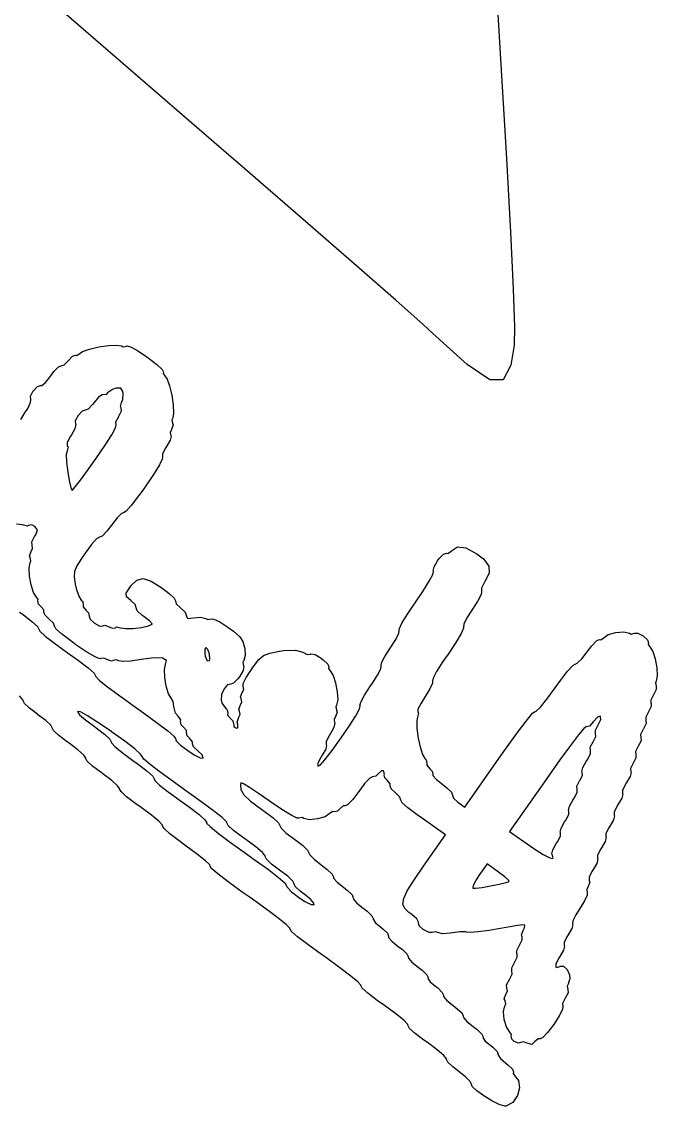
# Model space of a CAD drawing. Header units: millimetres. Extents: x 50.8 to 70.2, y -80.5 to -30.
# Drawn here: x 62.241 to 64.382, y -77.425 to -73.774 of the extents above; entities that cross this region are included whole.
import ezdxf

# ---------------------------------------------------------------- set-up
doc = ezdxf.new("R2010")
doc.units = ezdxf.units.MM
doc.layers.add('B.Mask', color=4, linetype='CONTINUOUS', true_color=0x02ffee)

msp = doc.modelspace()

# ---------------------------------------------------------------- linework, layer by layer
at = {"layer": 'B.Mask', "linetype": 'CONTINUOUS'}
for p, q in [((63.835035, -73.596609), (63.856052, -73.937816)), ((62.515322, -73.857614), (62.251835, -73.630298)), ((62.764568, -74.072924), (62.515322, -73.857614)), ((63.856052, -73.937816), (63.873472, -74.235008)), ((62.93725, -74.222331), (62.764568, -74.072924)), ((62.993694, -74.271167), (62.93725, -74.222331)), ((63.873472, -74.235008), (63.88693, -74.48213)), ((63.196818, -74.447282), (62.993694, -74.271167)), ((63.368059, -74.596207), (63.196818, -74.447282)), ((63.88693, -74.48213), (63.896058, -74.673127)), ((63.501537, -74.71288), (63.368059, -74.596207)), ((63.896058, -74.673127), (63.900492, -74.801945)), ((63.591369, -74.792239), (63.501537, -74.71288)), ((63.625722, -74.823431), (63.591369, -74.792239)), ((63.741715, -74.928099), (63.625722, -74.823431)), ((63.900492, -74.801945), (63.899865, -74.862529)), ((62.500108, -74.869084), (62.532822, -74.864155)), ((62.532822, -74.864155), (62.560522, -74.862642)), ((62.560522, -74.862642), (62.576659, -74.865698)), ((63.899865, -74.862529), (63.887784, -74.930537)), ((62.398147, -74.914144), (62.411866, -74.899481)), ((62.411866, -74.899481), (62.42206, -74.896546)), ((62.42206, -74.896546), (62.426676, -74.897705)), ((62.426676, -74.897705), (62.438151, -74.890121)), ((62.438151, -74.890121), (62.44582, -74.884564)), ((62.44582, -74.884564), (62.468925, -74.876274)), ((62.468925, -74.876274), (62.500108, -74.869084)), ((62.576659, -74.865698), (62.582855, -74.868677)), ((62.582855, -74.868677), (62.593978, -74.866232)), ((62.593978, -74.866232), (62.594672, -74.865682)), ((62.594672, -74.865682), (62.606802, -74.868678)), ((62.606802, -74.868678), (62.630196, -74.881358)), ((62.630196, -74.881358), (62.661648, -74.902025)), ((62.349151, -74.952124), (62.36449, -74.936211)), ((62.36449, -74.936211), (62.373827, -74.932322)), ((62.373827, -74.932322), (62.373924, -74.932387)), ((62.373924, -74.932387), (62.384218, -74.929239)), ((62.384218, -74.929239), (62.397943, -74.914434)), ((62.397943, -74.914434), (62.398147, -74.914144)), ((62.661648, -74.902025), (62.667198, -74.905948)), ((62.667198, -74.905948), (62.695874, -74.927807)), ((62.695874, -74.927807), (62.713848, -74.944425)), ((63.817159, -74.979856), (63.741715, -74.928099)), ((63.887784, -74.930537), (63.8624, -74.980177)), ((62.321884, -74.986972), (62.338817, -74.965764)), ((62.338817, -74.965764), (62.349151, -74.952124)), ((62.713848, -74.944425), (62.718427, -74.953374)), ((62.718427, -74.953374), (62.717268, -74.957988)), ((62.717268, -74.957988), (62.724853, -74.969464)), ((62.724853, -74.969464), (62.730408, -74.977133)), ((62.279895, -75.016808), (62.293613, -75.002145)), ((62.293613, -75.002145), (62.303806, -74.99921)), ((62.303806, -74.99921), (62.308447, -74.998548)), ((62.308447, -74.998548), (62.321884, -74.986972)), ((62.558564, -75.007858), (62.546057, -75.011891)), ((62.574587, -75.007616), (62.558564, -75.007858)), ((62.580912, -75.019127), (62.574587, -75.007616)), ((62.730408, -74.977133), (62.738701, -75.000239)), ((62.738701, -75.000239), (62.745889, -75.031421)), ((63.8624, -74.980177), (63.817159, -74.979856)), ((62.270471, -75.03506), (62.27969, -75.017097)), ((62.271033, -75.04581), (62.270471, -75.03506)), ((62.270668, -75.055982), (62.271129, -75.045879)), ((62.271129, -75.045879), (62.271033, -75.04581)), ((62.27969, -75.017097), (62.279895, -75.016808)), ((62.499636, -75.037747), (62.484269, -75.056022)), ((62.511533, -75.029928), (62.499636, -75.037747)), ((62.513832, -75.030356), (62.511533, -75.029928)), ((62.525081, -75.028787), (62.513832, -75.030356)), ((62.530169, -75.023579), (62.525081, -75.028787)), ((62.546057, -75.011891), (62.530169, -75.023579)), ((62.576837, -75.056257), (62.581007, -75.046066)), ((62.581898, -75.024197), (62.580912, -75.019127)), ((62.581007, -75.046066), (62.581898, -75.024197)), ((62.745889, -75.031421), (62.750818, -75.064135)), ((62.251675, -75.090216), (62.260962, -75.07584)), ((62.260962, -75.07584), (62.270668, -75.055982)), ((62.454608, -75.081621), (62.444314, -75.084769)), ((62.454705, -75.081688), (62.454608, -75.081621)), ((62.464408, -75.078197), (62.454705, -75.081688)), ((62.479187, -75.062857), (62.464408, -75.078197)), ((62.484269, -75.056022), (62.479187, -75.062857)), ((62.573376, -75.069783), (62.576837, -75.056257)), ((62.576057, -75.073926), (62.573376, -75.069783)), ((62.576785, -75.084509), (62.576057, -75.073926)), ((62.750818, -75.064135), (62.75233, -75.091834)), ((62.237541, -75.11338), (62.251675, -75.090216)), ((62.430385, -75.099866), (62.421299, -75.117774)), ((62.421299, -75.117774), (62.422027, -75.128356)), ((62.430589, -75.099576), (62.430385, -75.099866)), ((62.444314, -75.084769), (62.430589, -75.099576)), ((62.558277, -75.120668), (62.567497, -75.102707)), ((62.567497, -75.102707), (62.5677, -75.102416)), ((62.5677, -75.102416), (62.576785, -75.084509)), ((62.749275, -75.107972), (62.746295, -75.114168)), ((62.746295, -75.114168), (62.748741, -75.125291)), ((62.75233, -75.091834), (62.749275, -75.107972)), ((62.419938, -75.144225), (62.40802, -75.164916)), ((62.423216, -75.130371), (62.419938, -75.144225)), ((62.422027, -75.128356), (62.423216, -75.130371)), ((62.544224, -75.164612), (62.55691, -75.141287)), ((62.55691, -75.141287), (62.558936, -75.131488)), ((62.55884, -75.131417), (62.558277, -75.120668)), ((62.558936, -75.131488), (62.55884, -75.131417)), ((62.745628, -75.146293), (62.740754, -75.156356)), ((62.740754, -75.156356), (62.742512, -75.167296)), ((62.751219, -75.131372), (62.745628, -75.146293)), ((62.748741, -75.125291), (62.751219, -75.131372)), ((62.403335, -75.172027), (62.393975, -75.191163)), ((62.393975, -75.191163), (62.394014, -75.201474)), ((62.40802, -75.164916), (62.403335, -75.172027)), ((62.521795, -75.199936), (62.544224, -75.164612)), ((62.740422, -75.183163), (62.728505, -75.203854)), ((62.7437, -75.169309), (62.740422, -75.183163)), ((62.742512, -75.167296), (62.7437, -75.169309)), ((62.393479, -75.218792), (62.390825, -75.231017)), ((62.396682, -75.205414), (62.393479, -75.218792)), ((62.394014, -75.201474), (62.396682, -75.205414)), ((62.490536, -75.245726), (62.521795, -75.199936)), ((62.72382, -75.210967), (62.714459, -75.230103)), ((62.728505, -75.203854), (62.72382, -75.210967)), ((62.390825, -75.231017), (62.391372, -75.25705)), ((62.391372, -75.25705), (62.395598, -75.289826)), ((62.462787, -75.284771), (62.490466, -75.245826)), ((62.490466, -75.245826), (62.490536, -75.245726)), ((62.714192, -75.246423), (62.704443, -75.266239)), ((62.714498, -75.240414), (62.714192, -75.246423)), ((62.714459, -75.230103), (62.714498, -75.240414)), ((62.395598, -75.289826), (62.401033, -75.318204)), ((62.438998, -75.317139), (62.462787, -75.284771)), ((62.684986, -75.297791), (62.65692, -75.339197)), ((62.704443, -75.266239), (62.684986, -75.297791)), ((62.401033, -75.318204), (62.40648, -75.34174)), ((62.42115, -75.34022), (62.438998, -75.317139)), ((62.40648, -75.34174), (62.410124, -75.351854)), ((62.410124, -75.351854), (62.411298, -75.351306)), ((62.411298, -75.351306), (62.42115, -75.34022)), ((62.634573, -75.370371), (62.609827, -75.402541)), ((62.645928, -75.354532), (62.634573, -75.370371)), ((62.65692, -75.339197), (62.645928, -75.354532)), ((62.609827, -75.402541), (62.592434, -75.422007)), ((62.561918, -75.444279), (62.543332, -75.468309)), ((62.576803, -75.429585), (62.561918, -75.444279)), ((62.583788, -75.427088), (62.576803, -75.429585)), ((62.592434, -75.422007), (62.583788, -75.427088)), ((62.242906, -75.467311), (62.222681, -75.46513)), ((62.246187, -75.468897), (62.242906, -75.467311)), ((62.259803, -75.472512), (62.246187, -75.468897)), ((62.264069, -75.469827), (62.259803, -75.472512)), ((62.275009, -75.468069), (62.264069, -75.469827)), ((62.285072, -75.472942), (62.275009, -75.468069)), ((62.29389, -75.484581), (62.285072, -75.472942)), ((62.288347, -75.501033), (62.29389, -75.484581)), ((62.543332, -75.468309), (62.527747, -75.488806)), ((62.27507, -75.52513), (62.284289, -75.507169)), ((62.284289, -75.507169), (62.288347, -75.501033)), ((62.492683, -75.515121), (62.475678, -75.533864)), ((62.502444, -75.509323), (62.492683, -75.515121)), ((62.502875, -75.509532), (62.502444, -75.509323)), ((62.51198, -75.505349), (62.502875, -75.509532)), ((62.527747, -75.488806), (62.51198, -75.505349)), ((62.267021, -75.57187), (62.272613, -75.556951)), ((62.272613, -75.556951), (62.277487, -75.546888)), ((62.275633, -75.535879), (62.27507, -75.52513)), ((62.275728, -75.53595), (62.275633, -75.535879)), ((62.277487, -75.546888), (62.275728, -75.53595)), ((62.475678, -75.533864), (62.454069, -75.562682)), ((63.676064, -75.563694), (63.687591, -75.555815)), ((63.687591, -75.555815), (63.688071, -75.555144)), ((63.688071, -75.555144), (63.70841, -75.541523)), ((63.70841, -75.541523), (63.737114, -75.544797)), ((63.737114, -75.544797), (63.773936, -75.56494)), ((62.2695, -75.577955), (62.267021, -75.57187)), ((62.268927, -75.595326), (62.271933, -75.589074)), ((62.271933, -75.589074), (62.2695, -75.577955)), ((62.44155, -75.580733), (62.425922, -75.605587)), ((62.454069, -75.562682), (62.44155, -75.580733)), ((63.629774, -75.608948), (63.641692, -75.588258)), ((63.641692, -75.588258), (63.646774, -75.581422)), ((63.646774, -75.581422), (63.661552, -75.566082)), ((63.661552, -75.566082), (63.671255, -75.562592)), ((63.671255, -75.562592), (63.676064, -75.563694)), ((63.773936, -75.56494), (63.796334, -75.58257)), ((63.796334, -75.58257), (63.814238, -75.606199)), ((62.265308, -75.612525), (62.268927, -75.595326)), ((62.266939, -75.639964), (62.265308, -75.612525)), ((62.418565, -75.624284), (62.417595, -75.642804)), ((62.425922, -75.605587), (62.418565, -75.624284)), ((63.625866, -75.63468), (63.627686, -75.624817)), ((63.626496, -75.622802), (63.629774, -75.608948)), ((63.627686, -75.624817), (63.626496, -75.622802)), ((63.815515, -75.630387), (63.801148, -75.658512)), ((63.814238, -75.606199), (63.815515, -75.630387)), ((62.272487, -75.670076), (62.266939, -75.639964)), ((62.417595, -75.642804), (62.421124, -75.667121)), ((62.421124, -75.667121), (62.42434, -75.682237)), ((62.609682, -75.67185), (62.628936, -75.653352)), ((62.628936, -75.653352), (62.650117, -75.648498)), ((62.650117, -75.648498), (62.676936, -75.657339)), ((62.676936, -75.657339), (62.713103, -75.679919)), ((63.591757, -75.691939), (63.613526, -75.657682)), ((63.613526, -75.657682), (63.625866, -75.63468)), ((63.798395, -75.662623), (63.78917, -75.681319)), ((63.801148, -75.658512), (63.798395, -75.662623)), ((62.280616, -75.69529), (62.272487, -75.670076)), ((62.288669, -75.707294), (62.280616, -75.69529)), ((62.42434, -75.682237), (62.432573, -75.707603)), ((62.593013, -75.697968), (62.604756, -75.67857)), ((62.593947, -75.710098), (62.593013, -75.697968)), ((62.604756, -75.67857), (62.609682, -75.67185)), ((62.713103, -75.679919), (62.737426, -75.698359)), ((62.737426, -75.698359), (62.754457, -75.714427)), ((63.570107, -75.7236), (63.591757, -75.691939)), ((63.788418, -75.701753), (63.777658, -75.72298)), ((63.789484, -75.691743), (63.788418, -75.701753)), ((63.78917, -75.681319), (63.789476, -75.691737)), ((63.789476, -75.691737), (63.789484, -75.691743)), ((62.2963, -75.718777), (62.288669, -75.707294)), ((62.295148, -75.723423), (62.2963, -75.718777)), ((62.297239, -75.734304), (62.295148, -75.723423)), ((62.305259, -75.742094), (62.297239, -75.734304)), ((62.432573, -75.707603), (62.441133, -75.721317)), ((62.441133, -75.721317), (62.446098, -75.726163)), ((62.446098, -75.726163), (62.447613, -75.737446)), ((62.447613, -75.737446), (62.447365, -75.74401)), ((62.608212, -75.722389), (62.593947, -75.710098)), ((62.608638, -75.722688), (62.608212, -75.722389)), ((62.623444, -75.736414), (62.608638, -75.722688)), ((62.626592, -75.746707), (62.623444, -75.736414)), ((62.754457, -75.714427), (62.75877, -75.723487)), ((62.75877, -75.723487), (62.761528, -75.733564)), ((62.761528, -75.733564), (62.77601, -75.747151)), ((63.54204, -75.765008), (63.570107, -75.7236)), ((63.777658, -75.72298), (63.75913, -75.75163)), ((62.233691, -75.76153), (62.245211, -75.769725)), ((62.245211, -75.769725), (62.275051, -75.792567)), ((62.315618, -75.754201), (62.305259, -75.742094)), ((62.31537, -75.760764), (62.315618, -75.754201)), ((62.318305, -75.770958), (62.31537, -75.760764)), ((62.332967, -75.784678), (62.318305, -75.770958)), ((62.447365, -75.74401), (62.457723, -75.756116)), ((62.457723, -75.756116), (62.465743, -75.763906)), ((62.465743, -75.763906), (62.467833, -75.774787)), ((62.467833, -75.774787), (62.467767, -75.774885)), ((62.467767, -75.774885), (62.470915, -75.78518)), ((62.626526, -75.746806), (62.626592, -75.746707)), ((62.630016, -75.756508), (62.626526, -75.746806)), ((62.645357, -75.771287), (62.630016, -75.756508)), ((62.652192, -75.776369), (62.645357, -75.771287)), ((62.671039, -75.790938), (62.652192, -75.776369)), ((62.77601, -75.747151), (62.790812, -75.76159)), ((62.790812, -75.76159), (62.795378, -75.775202)), ((62.795378, -75.775202), (62.799706, -75.782758)), ((63.522585, -75.79656), (63.54204, -75.765008)), ((63.759093, -75.751683), (63.740575, -75.780324)), ((63.75913, -75.75163), (63.759093, -75.751683)), ((62.275051, -75.792567), (62.293515, -75.809457)), ((62.293515, -75.809457), (62.298248, -75.818325)), ((62.333258, -75.784882), (62.332967, -75.784678)), ((62.348062, -75.798606), (62.333258, -75.784882)), ((62.351211, -75.8089), (62.348062, -75.798606)), ((62.351145, -75.808998), (62.351211, -75.8089)), ((62.35601, -75.81779), (62.351145, -75.808998)), ((62.470915, -75.78518), (62.485721, -75.798904)), ((62.485721, -75.798904), (62.486011, -75.799106)), ((62.486011, -75.799106), (62.503918, -75.808194)), ((62.503918, -75.808194), (62.514502, -75.807465)), ((62.514502, -75.807465), (62.520584, -75.804987)), ((62.520584, -75.804987), (62.535505, -75.81058)), ((62.535505, -75.81058), (62.545567, -75.815452)), ((62.556507, -75.813694), (62.560478, -75.811024)), ((62.560478, -75.811024), (62.573879, -75.814267)), ((62.615727, -75.816012), (62.644163, -75.812722)), ((62.644163, -75.812722), (62.668144, -75.80788)), ((62.668144, -75.80788), (62.6804, -75.802303)), ((62.680261, -75.800824), (62.671039, -75.790938)), ((62.6804, -75.802303), (62.680261, -75.800824)), ((62.799706, -75.782758), (62.819886, -75.780771)), ((62.819886, -75.780771), (62.842568, -75.778687)), ((62.842568, -75.778687), (62.860411, -75.783065)), ((62.860411, -75.783065), (62.867473, -75.786456)), ((62.867473, -75.786456), (62.878557, -75.784179)), ((62.878557, -75.784179), (62.887364, -75.784698)), ((62.887364, -75.784698), (62.907591, -75.794545)), ((62.907591, -75.794545), (62.934914, -75.812049)), ((62.934914, -75.812049), (62.954239, -75.826011)), ((63.512836, -75.816375), (63.522585, -75.79656)), ((63.729832, -75.801536), (63.728782, -75.811523)), ((63.728782, -75.811523), (63.729062, -75.815883)), ((63.740575, -75.780324), (63.729832, -75.801536)), ((62.298248, -75.818325), (62.301949, -75.82532)), ((62.301949, -75.82532), (62.319916, -75.841771)), ((62.319916, -75.841771), (62.351076, -75.866049)), ((62.374871, -75.834889), (62.35601, -75.81779)), ((62.405644, -75.858505), (62.374871, -75.834889)), ((62.545567, -75.815452), (62.556507, -75.813694)), ((62.573879, -75.814267), (62.574558, -75.81467)), ((62.574558, -75.81467), (62.590104, -75.816933)), ((62.590104, -75.816933), (62.615727, -75.816012)), ((62.954239, -75.826011), (62.975005, -75.843992)), ((62.975005, -75.843992), (62.986064, -75.860384)), ((63.500738, -75.853584), (63.511482, -75.832372)), ((63.511482, -75.832372), (63.51253, -75.822384)), ((63.51253, -75.822384), (63.512836, -75.816375)), ((63.720881, -75.833864), (63.703008, -75.86345)), ((63.729062, -75.815883), (63.720881, -75.833864)), ((64.190874, -75.85473), (64.202371, -75.847018)), ((64.202371, -75.847018), (64.216559, -75.837229)), ((64.216559, -75.837229), (64.241997, -75.829809)), ((64.241997, -75.829809), (64.268787, -75.827514)), ((64.268787, -75.827514), (64.287729, -75.83197)), ((64.287729, -75.83197), (64.29408, -75.835022)), ((64.29408, -75.835022), (64.305195, -75.832607)), ((64.305195, -75.832607), (64.305265, -75.832511)), ((64.305265, -75.832511), (64.316015, -75.831949)), ((64.316015, -75.831949), (64.333975, -75.841167)), ((64.333975, -75.841167), (64.334266, -75.841371)), ((64.334266, -75.841371), (64.348929, -75.855089)), ((62.351076, -75.866049), (62.393917, -75.896904)), ((62.42348, -75.871239), (62.405644, -75.858505)), ((62.460131, -75.8958), (62.42348, -75.871239)), ((62.85756, -75.885521), (62.857482, -75.902174)), ((62.861428, -75.880375), (62.85756, -75.885521)), ((62.868105, -75.887115), (62.861428, -75.880375)), ((62.986064, -75.860384), (62.99155, -75.880157)), ((62.99155, -75.880157), (62.991935, -75.882491)), ((62.991935, -75.882491), (62.99305, -75.907654)), ((63.463654, -75.910927), (63.482183, -75.882278)), ((63.482183, -75.882278), (63.482221, -75.882224)), ((63.482221, -75.882224), (63.500738, -75.853584)), ((63.703008, -75.86345), (63.676653, -75.902529)), ((64.14572, -75.894816), (64.161303, -75.874318)), ((64.161303, -75.874318), (64.177071, -75.857777)), ((64.177071, -75.857777), (64.186176, -75.853594)), ((64.186176, -75.853594), (64.190874, -75.85473)), ((64.348929, -75.855089), (64.351865, -75.865285)), ((64.351865, -75.865285), (64.350714, -75.86993)), ((64.350714, -75.86993), (64.358343, -75.881414)), ((64.358343, -75.881414), (64.366397, -75.893418)), ((62.393917, -75.896904), (62.432012, -75.924241)), ((62.487704, -75.912025), (62.460131, -75.8958)), ((62.503802, -75.918563), (62.487704, -75.912025)), ((62.506707, -75.917924), (62.503802, -75.918563)), ((62.517647, -75.916166), (62.506707, -75.917924)), ((62.52771, -75.921039), (62.517647, -75.916166)), ((62.54263, -75.926631), (62.52771, -75.921039)), ((62.559821, -75.921769), (62.548712, -75.924153)), ((62.566331, -75.924898), (62.559821, -75.921769)), ((62.643014, -75.921169), (62.608792, -75.926152)), ((62.643615, -75.921055), (62.643014, -75.921169)), ((62.686155, -75.915262), (62.643615, -75.921055)), ((62.714709, -75.916344), (62.686155, -75.915262)), ((62.727923, -75.924026), (62.714709, -75.916344)), ((62.857482, -75.902174), (62.85915, -75.910136)), ((62.85915, -75.910136), (62.865753, -75.925532)), ((62.873352, -75.903304), (62.868105, -75.887115)), ((62.873091, -75.924421), (62.874653, -75.91943)), ((62.874653, -75.91943), (62.873352, -75.903304)), ((62.99305, -75.907654), (62.988856, -75.924638)), ((63.02135, -75.944497), (63.03949, -75.920889)), ((63.03949, -75.920889), (63.055702, -75.907347)), ((63.055702, -75.907347), (63.07668, -75.899546)), ((63.07668, -75.899546), (63.109123, -75.893156)), ((63.109123, -75.893156), (63.122208, -75.891088)), ((63.122208, -75.891088), (63.162749, -75.88914)), ((63.162749, -75.88914), (63.187935, -75.896484)), ((63.187935, -75.896484), (63.202291, -75.903624)), ((63.202291, -75.903624), (63.213032, -75.902465)), ((63.213032, -75.902465), (63.215046, -75.901277)), ((63.215046, -75.901277), (63.2289, -75.904555)), ((63.2289, -75.904555), (63.249591, -75.916471)), ((63.249591, -75.916471), (63.256426, -75.921553)), ((63.256426, -75.921553), (63.271766, -75.936331)), ((63.452896, -75.932155), (63.463654, -75.910927)), ((63.676653, -75.902529), (63.659692, -75.927292)), ((64.112248, -75.933541), (64.127133, -75.918847)), ((64.127133, -75.918847), (64.14572, -75.894816)), ((64.366397, -75.893418), (64.374526, -75.918631)), ((64.374526, -75.918631), (64.380074, -75.948742)), ((62.432012, -75.924241), (62.464716, -75.949408)), ((62.464716, -75.949408), (62.484412, -75.966906)), ((62.548712, -75.924153), (62.54263, -75.926631)), ((62.58126, -75.927493), (62.566331, -75.924898)), ((62.608792, -75.926152), (62.58126, -75.927493)), ((62.721306, -75.954222), (62.724721, -75.937661)), ((62.722697, -75.981124), (62.721306, -75.954222)), ((62.724721, -75.937661), (62.727923, -75.924026)), ((62.865753, -75.925532), (62.873091, -75.924421)), ((62.986126, -75.957973), (62.97421, -75.978664)), ((62.988856, -75.924638), (62.985801, -75.93099)), ((62.985801, -75.93099), (62.988217, -75.942106)), ((62.989405, -75.94412), (62.986126, -75.957973)), ((62.988217, -75.942106), (62.989405, -75.94412)), ((62.996957, -75.981618), (63.014419, -75.954351)), ((63.014419, -75.954351), (63.02135, -75.944497)), ((63.271766, -75.936331), (63.275257, -75.946035)), ((63.275257, -75.946035), (63.274105, -75.95068)), ((63.274105, -75.95068), (63.281737, -75.962164)), ((63.439389, -75.973908), (63.450596, -75.952145)), ((63.450596, -75.952145), (63.451838, -75.942169)), ((63.45183, -75.942165), (63.452896, -75.932155)), ((63.451838, -75.942169), (63.45183, -75.942165)), ((63.659692, -75.927292), (63.638347, -75.960854)), ((64.079283, -75.960207), (64.096547, -75.941018)), ((64.096547, -75.941018), (64.105263, -75.936038)), ((64.105263, -75.936038), (64.112248, -75.933541)), ((64.380074, -75.948742), (64.381707, -75.976182)), ((62.484412, -75.966906), (62.489586, -75.975486)), ((62.489586, -75.975486), (62.490271, -75.978181)), ((62.490271, -75.978181), (62.503005, -75.99107)), ((62.503005, -75.99107), (62.530229, -76.013078)), ((62.727676, -76.010867), (62.722697, -75.981124)), ((62.96558, -75.989182), (62.954348, -76.00084)), ((62.969127, -75.985499), (62.96558, -75.989182)), ((62.97421, -75.978664), (62.969127, -75.985499)), ((62.987149, -76.001802), (62.996957, -75.981618)), ((63.281737, -75.962164), (63.289789, -75.974167)), ((63.289789, -75.974167), (63.297919, -75.999383)), ((63.419917, -76.004257), (63.439389, -75.973908)), ((63.62622, -75.983638), (63.624521, -75.993535)), ((63.624521, -75.993535), (63.624562, -76.000951)), ((63.638347, -75.960854), (63.62622, -75.983638)), ((64.037577, -76.016151), (64.055044, -75.991744)), ((64.055044, -75.991744), (64.079283, -75.960207)), ((64.378087, -75.99338), (64.37508, -75.999634)), ((64.381707, -75.976182), (64.378087, -75.99338)), ((62.530229, -76.013078), (62.570944, -76.043415)), ((62.73502, -76.035953), (62.727676, -76.010867)), ((62.922682, -76.019723), (62.914035, -76.039104)), ((62.934242, -76.00604), (62.922682, -76.019723)), ((62.944646, -76.004331), (62.934242, -76.00604)), ((62.954348, -76.00084), (62.944646, -76.004331)), ((62.977944, -76.04648), (62.983537, -76.031562)), ((62.983537, -76.031562), (62.988409, -76.0215)), ((62.98665, -76.01056), (62.987149, -76.001802)), ((62.988409, -76.0215), (62.98665, -76.01056)), ((63.297919, -75.999383), (63.303466, -76.029493)), ((63.303466, -76.029493), (63.305099, -76.056933)), ((63.395378, -76.041293), (63.416046, -76.009841)), ((63.416046, -76.009841), (63.419917, -76.004257)), ((63.615848, -76.019966), (63.599621, -76.04565)), ((63.624562, -76.000951), (63.615848, -76.019966)), ((64.009869, -76.054282), (64.037577, -76.016151)), ((64.378172, -76.021573), (64.368955, -76.039534)), ((64.37508, -75.999634), (64.377515, -76.010753)), ((64.377515, -76.010753), (64.37761, -76.010823)), ((64.37761, -76.010823), (64.378172, -76.021573)), ((62.244923, -76.056513), (62.233273, -76.043623)), ((62.245318, -76.059463), (62.244923, -76.056513)), ((62.249718, -76.068491), (62.245318, -76.059463)), ((62.267069, -76.084749), (62.249718, -76.068491)), ((62.570944, -76.043415), (62.624146, -76.081296)), ((62.742747, -76.048424), (62.73502, -76.035953)), ((62.750777, -76.06262), (62.742747, -76.048424)), ((62.753276, -76.078981), (62.750777, -76.06262)), ((62.914035, -76.039104), (62.912191, -76.057778)), ((62.912191, -76.057778), (62.915877, -76.069213)), ((62.977308, -76.073567), (62.98218, -76.063505)), ((62.980422, -76.052565), (62.977944, -76.04648)), ((62.98218, -76.063505), (62.980422, -76.052565)), ((63.305099, -76.056933), (63.301479, -76.074132)), ((63.379702, -76.076816), (63.382699, -76.064688)), ((63.382699, -76.064688), (63.395378, -76.041293)), ((63.585691, -76.067304), (63.57554, -76.087781)), ((63.599621, -76.04565), (63.585691, -76.067304)), ((63.98818, -76.081198), (64.009869, -76.054282)), ((64.368751, -76.039825), (64.359665, -76.057731)), ((64.359665, -76.057731), (64.360393, -76.068314)), ((64.360393, -76.068314), (64.360488, -76.068384)), ((64.360488, -76.068384), (64.361051, -76.079133)), ((64.368955, -76.039534), (64.368751, -76.039825)), ((62.294265, -76.105328), (62.267069, -76.084749)), ((62.294319, -76.105366), (62.294265, -76.105328)), ((62.321529, -76.12595), (62.294319, -76.105366)), ((62.428894, -76.095271), (62.428616, -76.096113)), ((62.428616, -76.096113), (62.435579, -76.106487)), ((62.438694, -76.097298), (62.428894, -76.095271)), ((62.46202, -76.109983), (62.438694, -76.097298)), ((62.624146, -76.081296), (62.650847, -76.100136)), ((62.650847, -76.100136), (62.698258, -76.134541)), ((62.758746, -76.100917), (62.753276, -76.078981)), ((62.767434, -76.112078), (62.758746, -76.100917)), ((62.915877, -76.069213), (62.927744, -76.085229)), ((62.927744, -76.085229), (62.932951, -76.090317)), ((62.932951, -76.090317), (62.93452, -76.101566)), ((62.93452, -76.101566), (62.934068, -76.107797)), ((62.971715, -76.088488), (62.977308, -76.073567)), ((62.974194, -76.094571), (62.971715, -76.088488)), ((62.97606, -76.105542), (62.974194, -76.094571)), ((63.303385, -76.097586), (63.297792, -76.112506)), ((63.301479, -76.074132), (63.298472, -76.080383)), ((63.298472, -76.080383), (63.300907, -76.091504)), ((63.300907, -76.091504), (63.303385, -76.097586)), ((63.365799, -76.110523), (63.378326, -76.087345)), ((63.378326, -76.087345), (63.380253, -76.077513)), ((63.380253, -76.077513), (63.379702, -76.076816)), ((63.57739, -76.101705), (63.574187, -76.115084)), ((63.57554, -76.087781), (63.574722, -76.097765)), ((63.574722, -76.097765), (63.57739, -76.101705)), ((63.943877, -76.122709), (63.961737, -76.10193)), ((63.961737, -76.10193), (63.96989, -76.096265)), ((63.96989, -76.096265), (63.974081, -76.095034)), ((63.974081, -76.095034), (63.98818, -76.081198)), ((64.351629, -76.097386), (64.342542, -76.115293)), ((64.351832, -76.097095), (64.351629, -76.097386)), ((64.361051, -76.079133), (64.351832, -76.097095)), ((62.338899, -76.142218), (62.321529, -76.12595)), ((62.435579, -76.106487), (62.455494, -76.124131)), ((62.455494, -76.124131), (62.485673, -76.14662)), ((62.497344, -76.132414), (62.46202, -76.109983)), ((62.543134, -76.16367), (62.497344, -76.132414)), ((62.698258, -76.134541), (62.732704, -76.161031)), ((62.776578, -76.123869), (62.767434, -76.112078)), ((62.775827, -76.129547), (62.776578, -76.123869)), ((62.777917, -76.140428), (62.775827, -76.129547)), ((62.785937, -76.148217), (62.777917, -76.140428)), ((62.934068, -76.107797), (62.943983, -76.119782)), ((62.943983, -76.119782), (62.951572, -76.127459)), ((62.951572, -76.127459), (62.955554, -76.142374)), ((62.966108, -76.132073), (62.971532, -76.114923)), ((62.968385, -76.140112), (62.966108, -76.132073)), ((62.968649, -76.15045), (62.968385, -76.140112)), ((62.971532, -76.114923), (62.97606, -76.105542)), ((63.295866, -76.135523), (63.292587, -76.149377)), ((63.297792, -76.112506), (63.29292, -76.12257)), ((63.29292, -76.12257), (63.294678, -76.133509)), ((63.294678, -76.133509), (63.295866, -76.135523)), ((63.343677, -76.145358), (63.365799, -76.110523)), ((63.574187, -76.115084), (63.571534, -76.127307)), ((63.571534, -76.127307), (63.572082, -76.15334)), ((63.916946, -76.157784), (63.943877, -76.122709)), ((64.166486, -76.13003), (64.152766, -76.144694)), ((64.16669, -76.129741), (64.166486, -76.13003)), ((64.180415, -76.114934), (64.16669, -76.129741)), ((64.173027, -76.158595), (64.182247, -76.140634)), ((64.190709, -76.111786), (64.180415, -76.114934)), ((64.182247, -76.140634), (64.182449, -76.140343)), ((64.182449, -76.140343), (64.191535, -76.122435)), ((64.190807, -76.111852), (64.190709, -76.111786)), ((64.191535, -76.122435), (64.190807, -76.111852)), ((64.343929, -76.136694), (64.33471, -76.154656)), ((64.342542, -76.115293), (64.343272, -76.125876)), ((64.343272, -76.125876), (64.343366, -76.125945)), ((64.343366, -76.125945), (64.343929, -76.136694)), ((62.343323, -76.151259), (62.338899, -76.142218)), ((62.343319, -76.151268), (62.343323, -76.151259)), ((62.347899, -76.160215), (62.343319, -76.151268)), ((62.365872, -76.176834), (62.347899, -76.160215)), ((62.394549, -76.198692), (62.365872, -76.176834)), ((62.485673, -76.14662), (62.491221, -76.150543)), ((62.491221, -76.150543), (62.519898, -76.172401)), ((62.519898, -76.172401), (62.537871, -76.189021)), ((62.543233, -76.163741), (62.543134, -76.16367)), ((62.588292, -76.196091), (62.543233, -76.163741)), ((62.732704, -76.161031), (62.753188, -76.178815)), ((62.796296, -76.160325), (62.785937, -76.148217)), ((62.796047, -76.166888), (62.796296, -76.160325)), ((62.798137, -76.17777), (62.796047, -76.166888)), ((62.806158, -76.185559), (62.798137, -76.17777)), ((62.955554, -76.142374), (62.955203, -76.147808)), ((62.955203, -76.147808), (62.963948, -76.152462)), ((62.963948, -76.152462), (62.968649, -76.15045)), ((63.275984, -76.177181), (63.266625, -76.196315)), ((63.280671, -76.170068), (63.275984, -76.177181)), ((63.292587, -76.149377), (63.280671, -76.170068)), ((63.317229, -76.184074), (63.343677, -76.145358)), ((63.572082, -76.15334), (63.576306, -76.186117)), ((63.881571, -76.206336), (63.916946, -76.157784)), ((64.116586, -76.174351), (64.089423, -76.209766)), ((64.134485, -76.153398), (64.116586, -76.174351)), ((64.142569, -76.147625), (64.134485, -76.153398)), ((64.142573, -76.147629), (64.142569, -76.147625)), ((64.152766, -76.144694), (64.142573, -76.147629)), ((64.17359, -76.169345), (64.173027, -76.158595)), ((64.173686, -76.169414), (64.17359, -76.169345)), ((64.174414, -76.179997), (64.173686, -76.169414)), ((64.334508, -76.154948), (64.325421, -76.172854)), ((64.325421, -76.172854), (64.32615, -76.183437)), ((64.33471, -76.154656), (64.334508, -76.154948)), ((62.400098, -76.202616), (62.394549, -76.198692)), ((62.430275, -76.225103), (62.400098, -76.202616)), ((62.537871, -76.189021), (62.542452, -76.197968)), ((62.542452, -76.197968), (62.542846, -76.200919)), ((62.542846, -76.200919), (62.554496, -76.213808)), ((62.554496, -76.213808), (62.579171, -76.234169)), ((62.621475, -76.221628), (62.588292, -76.196091)), ((62.753188, -76.178815), (62.758705, -76.187108)), ((62.758705, -76.187108), (62.761203, -76.194092)), ((62.761203, -76.194092), (62.775897, -76.208977)), ((62.775897, -76.208977), (62.799927, -76.227563)), ((62.816515, -76.197666), (62.806158, -76.185559)), ((62.816266, -76.204231), (62.816515, -76.197666)), ((62.819202, -76.214424), (62.816266, -76.204231)), ((62.833865, -76.228142), (62.819202, -76.214424)), ((63.267852, -76.20864), (63.264575, -76.222495)), ((63.266625, -76.196315), (63.266663, -76.206626)), ((63.266663, -76.206626), (63.267852, -76.20864)), ((63.286373, -76.226915), (63.317229, -76.184074)), ((63.576306, -76.186117), (63.582479, -76.214402)), ((63.582479, -76.214402), (63.590831, -76.240401)), ((63.84774, -76.254158), (63.881571, -76.206336)), ((64.089423, -76.209766), (64.053552, -76.258915)), ((64.155905, -76.216156), (64.165125, -76.198194)), ((64.165125, -76.198194), (64.165328, -76.197904)), ((64.165328, -76.197904), (64.174414, -76.179997)), ((64.317386, -76.212507), (64.3083, -76.230416)), ((64.317589, -76.212217), (64.317386, -76.212507)), ((64.326808, -76.194256), (64.317589, -76.212217)), ((64.32615, -76.183437), (64.326245, -76.183507)), ((64.326245, -76.183507), (64.326808, -76.194256)), ((62.450192, -76.242749), (62.430275, -76.225103)), ((62.457156, -76.253123), (62.450192, -76.242749)), ((62.579171, -76.234169), (62.614786, -76.26021)), ((62.641401, -76.239225), (62.621475, -76.221628)), ((62.646686, -76.24776), (62.641401, -76.239225)), ((62.646681, -76.247767), (62.646686, -76.24776)), ((62.652252, -76.256011), (62.646681, -76.247767)), ((62.799927, -76.227563), (62.821582, -76.241495)), ((62.821582, -76.241495), (62.842057, -76.251646)), ((62.834155, -76.228346), (62.833865, -76.228142)), ((62.848961, -76.242071), (62.834155, -76.228346)), ((62.852109, -76.252366), (62.848961, -76.242071)), ((63.247973, -76.250298), (63.23861, -76.269433)), ((63.252657, -76.243185), (63.247973, -76.250298)), ((63.264575, -76.222495), (63.252657, -76.243185)), ((63.262095, -76.258076), (63.286373, -76.226915)), ((63.590831, -76.240401), (63.59861, -76.253591)), ((64.147241, -76.25642), (64.156603, -76.237287)), ((64.156469, -76.226906), (64.155905, -76.216156)), ((64.156564, -76.226976), (64.156469, -76.226906)), ((64.156603, -76.237287), (64.156564, -76.226976)), ((64.3083, -76.230416), (64.309028, -76.240998)), ((64.309028, -76.240998), (64.309123, -76.241068)), ((64.309123, -76.241068), (64.309687, -76.251816)), ((62.456876, -76.253964), (62.457156, -76.253123)), ((62.461455, -76.262912), (62.456876, -76.253964)), ((62.479429, -76.279531), (62.461455, -76.262912)), ((62.508105, -76.301389), (62.479429, -76.279531)), ((62.614786, -76.26021), (62.632621, -76.272944)), ((62.632621, -76.272944), (62.663395, -76.296557)), ((62.672844, -76.273826), (62.652252, -76.256011)), ((62.707524, -76.300481), (62.672844, -76.273826)), ((62.842057, -76.251646), (62.852043, -76.252463)), ((62.852043, -76.252463), (62.852109, -76.252366)), ((63.23861, -76.269433), (63.238649, -76.279744)), ((63.238649, -76.279744), (63.245644, -76.276042)), ((63.245644, -76.276042), (63.262095, -76.258076)), ((63.59861, -76.253591), (63.60353, -76.258394)), ((63.60353, -76.258394), (63.605036, -76.269684)), ((63.605036, -76.269684), (63.604787, -76.276246)), ((63.604787, -76.276246), (63.615146, -76.288353)), ((63.733367, -76.417499), (63.84774, -76.254158)), ((64.053552, -76.258915), (64.00953, -76.321079)), ((64.127362, -76.298079), (64.130641, -76.284224)), ((64.130641, -76.284224), (64.142557, -76.263534)), ((64.142557, -76.263534), (64.147241, -76.25642)), ((64.300264, -76.27007), (64.291178, -76.287977)), ((64.291178, -76.287977), (64.291907, -76.298559)), ((64.300468, -76.269778), (64.300264, -76.27007)), ((64.309687, -76.251816), (64.300468, -76.269778)), ((62.513655, -76.305313), (62.508105, -76.301389)), ((62.543834, -76.3278), (62.513655, -76.305313)), ((62.663395, -76.296557), (62.682257, -76.31366)), ((62.682257, -76.31366), (62.687121, -76.322451)), ((62.687121, -76.322451), (62.689464, -76.327993)), ((62.755359, -76.335251), (62.707524, -76.300481)), ((63.413176, -76.319972), (63.396908, -76.337342)), ((63.422219, -76.315547), (63.413176, -76.319972)), ((63.422227, -76.315552), (63.422219, -76.315547)), ((63.433107, -76.313464), (63.422227, -76.315552)), ((63.440897, -76.305442), (63.433107, -76.313464)), ((63.453004, -76.295084), (63.440897, -76.305442)), ((63.459568, -76.295333), (63.453004, -76.295084)), ((63.462975, -76.306539), (63.459568, -76.295333)), ((63.461899, -76.308557), (63.462975, -76.306539)), ((63.463989, -76.319438), (63.461899, -76.308557)), ((63.47201, -76.327226), (63.463989, -76.319438)), ((63.615146, -76.288353), (63.623166, -76.296142)), ((63.623166, -76.296142), (63.625255, -76.307024)), ((63.625255, -76.307024), (63.625919, -76.311663)), ((63.625919, -76.311663), (63.637495, -76.3251)), ((64.00953, -76.321079), (63.884265, -76.499975)), ((64.120192, -76.328583), (64.129279, -76.310675)), ((64.12855, -76.300092), (64.127362, -76.298079)), ((64.129279, -76.310675), (64.12855, -76.300092)), ((64.289816, -76.314428), (64.277899, -76.335119)), ((64.293094, -76.300574), (64.289816, -76.314428)), ((64.291907, -76.298559), (64.293094, -76.300574)), ((62.563748, -76.345447), (62.543834, -76.3278)), ((62.570713, -76.355821), (62.563748, -76.345447)), ((62.570433, -76.356661), (62.570713, -76.355821)), ((62.575298, -76.365451), (62.570433, -76.356661)), ((62.689464, -76.327993), (62.705402, -76.343278)), ((62.705402, -76.343278), (62.734477, -76.366273)), ((62.789019, -76.359026), (62.755359, -76.335251)), ((62.844107, -76.398196), (62.789019, -76.359026)), ((62.977956, -76.340627), (62.977655, -76.342119)), ((62.977655, -76.342119), (62.979045, -76.359609)), ((62.978827, -76.336271), (62.977956, -76.340627)), ((62.987305, -76.33965), (62.978827, -76.336271)), ((62.979045, -76.359609), (62.979379, -76.361109)), ((63.008117, -76.352124), (62.987305, -76.33965)), ((63.038158, -76.371732), (63.008117, -76.352124)), ((63.396908, -76.337342), (63.376323, -76.364552)), ((63.482368, -76.339335), (63.47201, -76.327226)), ((63.48212, -76.345899), (63.482368, -76.339335)), ((63.485053, -76.356092), (63.48212, -76.345899)), ((63.499717, -76.369811), (63.485053, -76.356092)), ((63.637495, -76.3251), (63.658701, -76.342033)), ((63.658701, -76.342033), (63.672342, -76.352367)), ((63.672342, -76.352367), (63.688256, -76.367708)), ((64.11077, -76.346835), (64.119989, -76.328874)), ((64.111333, -76.357585), (64.11077, -76.346835)), ((64.111428, -76.357654), (64.111333, -76.357585)), ((64.111467, -76.367965), (64.111428, -76.357654)), ((64.119989, -76.328874), (64.120192, -76.328583)), ((64.273215, -76.342231), (64.263854, -76.361366)), ((64.277899, -76.335119), (64.273215, -76.342231)), ((62.59416, -76.382553), (62.575298, -76.365451)), ((62.624933, -76.406168), (62.59416, -76.382553)), ((62.734477, -76.366273), (62.775013, -76.395583)), ((62.775013, -76.395583), (62.806187, -76.417932)), ((62.979379, -76.361109), (62.988873, -76.376544)), ((62.988873, -76.376544), (63.011478, -76.397322)), ((63.011478, -76.397322), (63.049047, -76.425182)), ((63.07432, -76.396512), (63.038158, -76.371732)), ((63.075277, -76.397182), (63.07432, -76.396512)), ((63.116683, -76.425248), (63.075277, -76.397182)), ((63.355707, -76.391802), (63.339449, -76.409153)), ((63.376286, -76.364606), (63.355707, -76.391802)), ((63.376323, -76.364552), (63.376286, -76.364606)), ((63.500007, -76.370015), (63.499717, -76.369811)), ((63.514814, -76.38374), (63.500007, -76.370015)), ((63.517962, -76.394035), (63.514814, -76.38374)), ((63.517895, -76.394132), (63.517962, -76.394035)), ((63.522759, -76.402924), (63.517895, -76.394132)), ((63.688256, -76.367708), (63.692143, -76.377043)), ((63.692143, -76.377043), (63.692079, -76.377141)), ((63.692079, -76.377141), (63.695227, -76.387435)), ((63.695227, -76.387435), (63.710033, -76.40116)), ((64.085505, -76.414904), (64.097421, -76.394213)), ((64.097421, -76.394213), (64.102106, -76.3871)), ((64.102106, -76.3871), (64.111467, -76.367965)), ((64.261802, -76.387545), (64.249886, -76.408236)), ((64.265081, -76.373691), (64.261802, -76.387545)), ((64.263854, -76.361366), (64.263893, -76.371678)), ((64.263893, -76.371678), (64.265081, -76.373691)), ((62.642769, -76.418902), (62.624933, -76.406168)), ((62.678383, -76.444942), (62.642769, -76.418902)), ((62.806187, -76.417932), (62.838358, -76.442677)), ((62.886586, -76.429679), (62.844107, -76.398196)), ((62.915521, -76.452748), (62.886586, -76.429679)), ((63.049047, -76.425182), (63.057959, -76.431507)), ((63.057959, -76.431507), (63.087333, -76.453958)), ((63.148237, -76.444705), (63.116683, -76.425248)), ((63.288383, -76.432637), (63.276885, -76.440347)), ((63.29308, -76.433773), (63.288383, -76.432637)), ((63.303961, -76.431684), (63.29308, -76.433773)), ((63.311751, -76.423663), (63.303961, -76.431684)), ((63.323858, -76.413305), (63.311751, -76.423663)), ((63.330421, -76.413554), (63.323858, -76.413305)), ((63.339449, -76.409153), (63.330421, -76.413554)), ((63.541622, -76.420023), (63.522759, -76.402924)), ((63.572396, -76.44364), (63.541622, -76.420023)), ((63.710033, -76.40116), (63.733367, -76.417499)), ((64.082226, -76.428757), (64.085505, -76.414904)), ((64.083415, -76.430772), (64.082226, -76.428757)), ((64.083453, -76.441083), (64.083415, -76.430772)), ((64.2452, -76.415349), (64.235839, -76.434484)), ((64.249886, -76.408236), (64.2452, -76.415349)), ((62.703059, -76.465304), (62.678383, -76.444942)), ((62.714709, -76.478193), (62.703059, -76.465304)), ((62.838358, -76.442677), (62.857821, -76.460071)), ((62.857821, -76.460071), (62.862904, -76.468718)), ((62.862904, -76.468718), (62.863589, -76.471414)), ((62.92998, -76.466672), (62.915521, -76.452748)), ((62.931357, -76.470283), (62.92998, -76.466672)), ((62.936091, -76.479152), (62.931357, -76.470283)), ((63.087333, -76.453958), (63.105599, -76.47074)), ((63.16805, -76.454453), (63.148237, -76.444705)), ((63.17406, -76.454761), (63.16805, -76.454453)), ((63.185175, -76.452344), (63.17406, -76.454761)), ((63.191528, -76.455398), (63.185175, -76.452344)), ((63.210469, -76.459853), (63.191528, -76.455398)), ((63.237258, -76.457557), (63.210469, -76.459853)), ((63.262698, -76.450137), (63.237258, -76.457557)), ((63.276885, -76.440347), (63.262698, -76.450137)), ((63.59023, -76.456373), (63.572396, -76.44364)), ((63.668012, -76.510837), (63.59023, -76.456373)), ((64.05749, -76.48802), (64.069407, -76.46733)), ((64.069407, -76.46733), (64.074092, -76.460218)), ((64.074092, -76.460218), (64.083453, -76.441083)), ((64.233789, -76.460664), (64.221872, -76.481354)), ((64.237067, -76.446809), (64.233789, -76.460664)), ((64.235839, -76.434484), (64.235878, -76.444795)), ((64.235878, -76.444795), (64.237067, -76.446809)), ((62.715101, -76.481144), (62.714709, -76.478193)), ((62.720084, -76.489862), (62.715101, -76.481144)), ((62.739271, -76.507125), (62.720084, -76.489862)), ((62.863589, -76.471414), (62.876322, -76.484303)), ((62.876322, -76.484303), (62.903547, -76.506309)), ((62.903547, -76.506309), (62.944261, -76.536647)), ((62.954556, -76.496043), (62.936091, -76.479152)), ((62.984394, -76.518883), (62.954556, -76.496043)), ((63.105599, -76.47074), (63.11027, -76.479643)), ((63.11027, -76.479643), (63.110264, -76.47965)), ((63.110264, -76.47965), (63.114689, -76.488692)), ((63.114689, -76.488692), (63.13206, -76.50496)), ((63.13206, -76.50496), (63.15927, -76.525545)), ((63.884265, -76.499975), (63.95427, -76.548992)), ((64.054212, -76.501874), (64.05749, -76.48802)), ((64.055399, -76.503888), (64.054212, -76.501874)), ((64.055439, -76.5142), (64.055399, -76.503888)), ((64.217186, -76.488466), (64.207825, -76.507601)), ((64.221872, -76.481354), (64.217186, -76.488466)), ((62.770809, -76.531362), (62.739271, -76.507125)), ((62.795216, -76.548831), (62.770809, -76.531362)), ((62.944261, -76.536647), (62.997463, -76.57453)), ((62.995915, -76.527078), (62.984394, -76.518883)), ((63.028886, -76.551381), (62.995915, -76.527078)), ((63.15927, -76.525545), (63.159324, -76.525582)), ((63.159324, -76.525582), (63.18652, -76.546162)), ((63.594097, -76.616396), (63.668012, -76.510837)), ((64.029476, -76.561139), (64.041394, -76.540449)), ((64.041394, -76.540449), (64.046079, -76.533335)), ((64.046079, -76.533335), (64.055439, -76.5142)), ((64.205773, -76.53378), (64.193857, -76.554471)), ((64.209051, -76.519926), (64.205773, -76.53378)), ((64.207825, -76.507601), (64.207864, -76.517912)), ((64.207864, -76.517912), (64.209051, -76.519926)), ((62.833348, -76.576539), (62.795216, -76.548831)), ((62.860261, -76.598228), (62.833348, -76.576539)), ((62.997463, -76.57453), (63.024165, -76.59337)), ((63.051231, -76.570393), (63.028886, -76.551381)), ((63.060596, -76.582043), (63.051231, -76.570393)), ((63.18652, -76.546162), (63.203871, -76.562421)), ((63.203871, -76.562421), (63.208272, -76.571448)), ((63.208272, -76.571448), (63.21077, -76.578431)), ((63.21077, -76.578431), (63.225462, -76.593316)), ((63.95427, -76.548992), (63.965909, -76.557015)), ((63.965909, -76.557015), (63.997579, -76.577243)), ((63.997579, -76.577243), (64.019766, -76.588816)), ((64.026198, -76.574993), (64.029476, -76.561139)), ((64.027386, -76.577006), (64.026198, -76.574993)), ((64.030793, -76.588213), (64.027386, -76.577006)), ((64.189172, -76.561583), (64.179811, -76.580719)), ((64.193857, -76.554471), (64.189172, -76.561583)), ((62.874099, -76.612326), (62.860261, -76.598228)), ((62.875329, -76.616518), (62.874099, -76.612326)), ((62.880845, -76.624812), (62.875329, -76.616518)), ((63.024165, -76.59337), (63.071575, -76.627775)), ((63.060471, -76.583873), (63.060596, -76.582043)), ((63.06487, -76.592901), (63.060471, -76.583873)), ((63.082222, -76.609158), (63.06487, -76.592901)), ((63.10942, -76.629739), (63.082222, -76.609158)), ((63.225462, -76.593316), (63.249494, -76.611903)), ((63.249494, -76.611903), (63.269991, -76.627487)), ((63.561344, -76.664024), (63.594097, -76.616396)), ((63.808016, -76.608869), (63.780785, -76.64776)), ((63.846908, -76.636101), (63.808016, -76.608869)), ((64.019766, -76.588816), (64.029717, -76.590231)), ((64.029717, -76.590231), (64.030793, -76.588213)), ((64.17776, -76.606898), (64.165843, -76.627589)), ((64.181038, -76.593044), (64.17776, -76.606898)), ((64.179811, -76.580719), (64.17985, -76.591031)), ((64.17985, -76.591031), (64.181038, -76.593044)), ((62.90133, -76.642595), (62.880845, -76.624812)), ((62.935777, -76.669085), (62.90133, -76.642595)), ((63.071575, -76.627775), (63.106023, -76.654264)), ((63.109471, -76.629775), (63.10942, -76.629739)), ((63.136682, -76.650359), (63.109471, -76.629775)), ((63.154052, -76.666627), (63.136682, -76.650359)), ((63.269991, -76.627487), (63.286533, -76.643255)), ((63.286533, -76.643255), (63.290717, -76.652358)), ((63.290717, -76.652358), (63.29138, -76.656998)), ((63.780785, -76.64776), (63.771358, -76.662069)), ((63.868586, -76.652373), (63.846908, -76.636101)), ((63.881355, -76.664105), (63.868586, -76.652373)), ((64.161158, -76.634702), (64.151796, -76.653837)), ((64.165843, -76.627589), (64.161158, -76.634702)), ((62.983188, -76.70349), (62.935777, -76.669085)), ((63.106023, -76.654264), (63.126506, -76.672049)), ((63.126506, -76.672049), (63.132023, -76.680341)), ((63.132023, -76.680341), (63.134521, -76.687325)), ((63.134521, -76.687325), (63.149214, -76.70221)), ((63.158477, -76.675669), (63.154052, -76.666627)), ((63.158472, -76.675677), (63.158477, -76.675669)), ((63.16236, -76.685012), (63.158472, -76.675677)), ((63.178275, -76.700353), (63.16236, -76.685012)), ((63.29138, -76.656998), (63.302956, -76.670435)), ((63.302956, -76.670435), (63.324162, -76.687368)), ((63.324162, -76.687368), (63.337802, -76.697702)), ((63.539313, -76.699257), (63.561344, -76.664024)), ((63.761119, -76.681188), (63.759783, -76.690172)), ((63.771358, -76.662069), (63.761119, -76.681188)), ((63.76889, -76.690488), (63.791256, -76.687832)), ((63.791256, -76.687832), (63.820191, -76.683021)), ((63.820191, -76.683021), (63.84935, -76.677231)), ((63.84935, -76.677231), (63.872386, -76.671633)), ((63.872386, -76.671633), (63.882948, -76.667404)), ((63.882948, -76.667404), (63.881355, -76.664105)), ((64.148722, -76.68515), (64.143849, -76.695212)), ((64.152164, -76.675969), (64.148722, -76.68515)), ((64.151796, -76.653837), (64.151836, -76.664147)), ((64.151836, -76.664147), (64.154314, -76.670229)), ((64.154314, -76.670229), (64.152164, -76.675969)), ((63.009889, -76.72233), (62.983188, -76.70349)), ((63.063091, -76.760212), (63.009889, -76.72233)), ((63.149214, -76.70221), (63.173246, -76.720797)), ((63.173246, -76.720797), (63.1949, -76.734729)), ((63.191916, -76.710687), (63.178275, -76.700353)), ((63.213122, -76.727621), (63.191916, -76.710687)), ((63.337802, -76.697702), (63.353716, -76.713043)), ((63.353716, -76.713043), (63.357604, -76.722378)), ((63.357604, -76.722378), (63.358268, -76.727018)), ((63.524716, -76.743702), (63.527329, -76.724885)), ((63.527329, -76.724885), (63.539313, -76.699257)), ((63.759783, -76.690172), (63.76889, -76.690488)), ((64.145649, -76.713569), (64.136933, -76.732582)), ((64.143849, -76.695212), (64.145607, -76.706152)), ((64.145607, -76.706152), (64.145649, -76.713569)), ((63.103806, -76.790549), (63.063091, -76.760212)), ((63.1949, -76.734729), (63.215375, -76.744879)), ((63.224699, -76.741058), (63.213122, -76.727621)), ((63.215375, -76.744879), (63.225361, -76.745697)), ((63.225361, -76.745697), (63.224699, -76.741058)), ((63.358268, -76.727018), (63.369844, -76.740455)), ((63.369844, -76.740455), (63.391049, -76.757388)), ((63.391049, -76.757388), (63.40469, -76.767721)), ((63.530793, -76.758499), (63.524716, -76.743702)), ((63.544888, -76.772068), (63.530793, -76.758499)), ((64.120707, -76.758268), (64.106776, -76.779924)), ((64.136933, -76.732582), (64.120707, -76.758268)), ((63.13103, -76.812557), (63.103806, -76.790549)), ((63.40469, -76.767721), (63.420604, -76.783062)), ((63.420604, -76.783062), (63.424493, -76.792396)), ((63.424493, -76.792396), (63.424064, -76.794697)), ((63.424064, -76.794697), (63.431885, -76.806596)), ((63.554625, -76.779191), (63.544888, -76.772068)), ((63.571495, -76.793862), (63.554625, -76.779191)), ((63.577454, -76.805078), (63.571495, -76.793862)), ((64.106776, -76.779924), (64.096625, -76.800397)), ((63.143764, -76.825445), (63.13103, -76.812557)), ((63.144448, -76.828142), (63.143764, -76.825445)), ((63.149846, -76.83654), (63.144448, -76.828142)), ((63.431885, -76.806596), (63.450159, -76.821962)), ((63.450159, -76.821962), (63.456994, -76.827043)), ((63.456994, -76.827043), (63.472336, -76.841822)), ((63.576957, -76.806421), (63.577454, -76.805078)), ((63.579892, -76.816615), (63.576957, -76.806421)), ((63.594555, -76.830333), (63.579892, -76.816615)), ((63.594846, -76.830538), (63.594555, -76.830333)), ((63.612806, -76.839757), (63.594846, -76.830538)), ((63.814888, -76.832534), (63.778521, -76.837625)), ((63.83988, -76.828238), (63.814888, -76.832534)), ((63.879287, -76.821366), (63.83988, -76.828238)), ((63.911153, -76.816485), (63.879287, -76.821366)), ((63.931253, -76.814205), (63.911153, -76.816485)), ((63.923744, -76.847838), (63.929336, -76.832918)), ((63.929336, -76.832918), (63.934855, -76.823345)), ((63.935963, -76.814375), (63.931253, -76.814205)), ((63.934855, -76.823345), (63.935963, -76.814375)), ((64.093718, -76.82625), (64.081801, -76.846941)), ((64.096005, -76.816586), (64.093718, -76.82625)), ((64.096625, -76.800397), (64.095807, -76.810382)), ((64.095807, -76.810382), (64.096995, -76.812397)), ((64.096995, -76.812397), (64.096005, -76.816586)), ((63.170073, -76.854243), (63.149846, -76.83654)), ((63.203961, -76.88032), (63.170073, -76.854243)), ((63.472336, -76.841822), (63.475826, -76.851524)), ((63.475826, -76.851524), (63.476489, -76.856164)), ((63.476489, -76.856164), (63.488064, -76.869601)), ((63.488064, -76.869601), (63.50927, -76.886533)), ((63.623556, -76.839194), (63.612806, -76.839757)), ((63.623626, -76.839099), (63.623556, -76.839194)), ((63.634721, -76.836769), (63.623626, -76.839099)), ((63.641508, -76.840028), (63.634721, -76.836769)), ((63.658138, -76.843709), (63.641508, -76.840028)), ((63.684155, -76.842109), (63.658138, -76.843709)), ((63.69208, -76.840664), (63.684155, -76.842109)), ((63.718146, -76.836982), (63.69208, -76.840664)), ((63.736374, -76.837698), (63.718146, -76.836982)), ((63.739138, -76.838839), (63.736374, -76.837698)), ((63.751772, -76.839885), (63.739138, -76.838839)), ((63.778521, -76.837625), (63.751772, -76.839885)), ((63.917864, -76.882411), (63.926951, -76.864504)), ((63.926223, -76.853921), (63.923744, -76.847838)), ((63.926951, -76.864504), (63.926223, -76.853921)), ((64.077115, -76.854055), (64.067755, -76.873189)), ((64.081801, -76.846941), (64.077115, -76.854055)), ((63.250345, -76.913839), (63.203961, -76.88032)), ((63.50927, -76.886533), (63.522911, -76.896867)), ((63.522911, -76.896867), (63.538825, -76.912208)), ((63.908442, -76.900662), (63.917661, -76.882701)), ((63.909005, -76.911412), (63.908442, -76.900662)), ((63.917661, -76.882701), (63.917864, -76.882411)), ((64.065703, -76.899368), (64.053786, -76.920058)), ((64.068981, -76.885514), (64.065703, -76.899368)), ((64.067755, -76.873189), (64.067793, -76.883499)), ((64.067793, -76.883499), (64.068981, -76.885514)), ((63.263453, -76.92306), (63.250345, -76.913839)), ((63.312712, -76.958258), (63.263453, -76.92306)), ((63.538825, -76.912208), (63.542713, -76.921543)), ((63.542713, -76.921543), (63.543377, -76.926183)), ((63.543377, -76.926183), (63.554954, -76.93962)), ((63.554954, -76.93962), (63.576157, -76.956553)), ((63.891321, -76.958224), (63.900541, -76.940262)), ((63.900541, -76.940262), (63.900743, -76.939973)), ((63.900743, -76.939973), (63.909829, -76.922064)), ((63.909101, -76.911482), (63.909005, -76.911412)), ((63.909829, -76.922064), (63.909101, -76.911482)), ((64.049102, -76.927171), (64.039741, -76.946306)), ((64.053786, -76.920058), (64.049102, -76.927171)), ((63.349764, -76.98624), (63.312712, -76.958258)), ((63.576157, -76.956553), (63.589799, -76.966888)), ((63.589799, -76.966888), (63.605714, -76.982228)), ((63.88362, -76.997531), (63.892708, -76.979626)), ((63.891882, -76.968974), (63.891321, -76.958224)), ((63.891979, -76.969042), (63.891882, -76.968974)), ((63.892708, -76.979626), (63.891979, -76.969042)), ((64.039741, -76.946306), (64.039779, -76.956618)), ((64.039779, -76.956618), (64.041796, -76.957693)), ((64.041796, -76.957693), (64.053004, -76.954286)), ((64.053004, -76.954286), (64.054695, -76.952438)), ((64.054695, -76.952438), (64.066089, -76.95244)), ((64.066089, -76.95244), (64.078467, -76.964054)), ((64.078467, -76.964054), (64.086227, -76.982517)), ((63.373438, -77.006077), (63.349764, -76.98624)), ((63.382569, -77.016835), (63.373438, -77.006077)), ((63.382455, -77.017979), (63.382569, -77.016835)), ((63.387436, -77.026696), (63.382455, -77.017979)), ((63.605714, -76.982228), (63.609603, -76.991561)), ((63.609603, -76.991561), (63.609175, -76.993862)), ((63.609175, -76.993862), (63.616994, -77.005759)), ((63.616994, -77.005759), (63.635268, -77.021126)), ((63.874199, -77.015785), (63.883418, -76.997823)), ((63.874761, -77.026535), (63.874199, -77.015785)), ((63.883418, -76.997823), (63.88362, -76.997531)), ((64.080999, -77.013631), (64.077846, -77.020195)), ((64.086673, -76.994522), (64.080999, -77.013631)), ((64.086227, -76.982517), (64.086673, -76.994522)), ((63.406625, -77.04396), (63.387436, -77.026696)), ((63.438162, -77.068198), (63.406625, -77.04396)), ((63.635268, -77.021126), (63.642105, -77.026208)), ((63.642105, -77.026208), (63.657445, -77.040987)), ((63.657445, -77.040987), (63.660935, -77.050689)), ((63.660935, -77.050689), (63.661598, -77.055328)), ((63.86615, -77.062526), (63.871743, -77.047607)), ((63.871743, -77.047607), (63.876615, -77.037544)), ((63.874857, -77.026604), (63.874761, -77.026535)), ((63.876615, -77.037544), (63.874857, -77.026604)), ((64.080877, -77.042119), (64.071659, -77.060081)), ((64.077846, -77.020195), (64.080219, -77.0313)), ((64.080219, -77.0313), (64.080315, -77.031368)), ((64.080315, -77.031368), (64.080877, -77.042119)), ((63.462568, -77.085667), (63.438162, -77.068198)), ((63.500701, -77.113374), (63.462568, -77.085667)), ((63.661598, -77.055328), (63.673175, -77.068764)), ((63.673175, -77.068764), (63.69438, -77.085699)), ((63.69438, -77.085699), (63.708021, -77.096033)), ((63.863535, -77.105019), (63.86799, -77.086077)), ((63.868629, -77.068609), (63.86615, -77.062526)), ((63.86799, -77.086077), (63.871043, -77.079725)), ((63.871043, -77.079725), (63.868629, -77.068609)), ((64.063105, -77.088866), (64.062039, -77.098876)), ((64.071456, -77.060371), (64.062369, -77.078279)), ((64.062369, -77.078279), (64.063098, -77.088861)), ((64.063098, -77.088861), (64.063105, -77.088866)), ((64.071659, -77.060081), (64.071456, -77.060371)), ((63.527616, -77.135063), (63.500701, -77.113374)), ((63.708021, -77.096033), (63.723934, -77.111373)), ((63.723934, -77.111373), (63.727823, -77.120709)), ((63.727823, -77.120709), (63.728486, -77.125348)), ((63.728486, -77.125348), (63.740063, -77.138785)), ((63.86583, -77.131807), (63.863535, -77.105019)), ((64.051281, -77.120105), (64.032752, -77.148755)), ((64.062039, -77.098876), (64.051281, -77.120105)), ((63.541452, -77.149163), (63.527616, -77.135063)), ((63.542682, -77.153354), (63.541452, -77.149163)), ((63.547415, -77.162222), (63.542682, -77.153354)), ((63.565879, -77.179112), (63.547415, -77.162222)), ((63.740063, -77.138785), (63.761268, -77.155718)), ((63.761268, -77.155718), (63.77491, -77.166051)), ((63.87325, -77.157247), (63.86583, -77.131807)), ((63.883041, -77.171436), (63.87325, -77.157247)), ((64.032714, -77.148807), (64.012135, -77.176004)), ((64.032752, -77.148755), (64.032714, -77.148807)), ((63.595719, -77.201954), (63.565879, -77.179112)), ((63.77491, -77.166051), (63.790823, -77.181392)), ((63.790823, -77.181392), (63.794712, -77.190728)), ((63.794712, -77.190728), (63.794283, -77.193025)), ((63.794283, -77.193025), (63.802103, -77.204924)), ((63.890752, -77.18293), (63.883041, -77.171436)), ((63.889615, -77.187628), (63.890752, -77.18293)), ((63.891704, -77.19851), (63.889615, -77.187628)), ((63.899725, -77.2063), (63.891704, -77.19851)), ((63.980286, -77.197506), (63.968179, -77.207865)), ((63.986849, -77.197755), (63.980286, -77.197506)), ((63.995878, -77.193354), (63.986849, -77.197755)), ((64.012135, -77.176004), (63.995878, -77.193354)), ((63.607238, -77.210148), (63.595719, -77.201954)), ((63.640211, -77.234451), (63.607238, -77.210148)), ((63.662555, -77.253464), (63.640211, -77.234451)), ((63.802103, -77.204924), (63.820378, -77.220291)), ((63.820378, -77.220291), (63.827214, -77.225373)), ((63.827214, -77.225373), (63.842554, -77.240151)), ((63.914644, -77.211892), (63.899725, -77.2063)), ((63.920727, -77.209414), (63.914644, -77.211892)), ((63.931666, -77.207656), (63.920727, -77.209414)), ((63.94173, -77.212529), (63.931666, -77.207656)), ((63.958582, -77.216132), (63.94173, -77.212529)), ((63.968179, -77.207865), (63.958582, -77.216132)), ((63.671921, -77.265114), (63.662555, -77.253464)), ((63.671796, -77.266944), (63.671921, -77.265114)), ((63.675978, -77.276047), (63.671796, -77.266944)), ((63.842554, -77.240151), (63.846045, -77.249855)), ((63.846045, -77.249855), (63.845618, -77.252153)), ((63.845618, -77.252153), (63.853435, -77.264051)), ((63.853435, -77.264051), (63.871711, -77.279417)), ((63.692519, -77.291816), (63.675978, -77.276047)), ((63.713018, -77.3074), (63.692519, -77.291816)), ((63.73705, -77.325986), (63.713018, -77.3074)), ((63.871711, -77.279417), (63.878546, -77.284498)), ((63.878546, -77.284498), (63.893887, -77.299278)), ((63.893887, -77.299278), (63.897377, -77.308982)), ((63.897377, -77.308982), (63.896274, -77.313792)), ((63.751743, -77.340871), (63.73705, -77.325986)), ((63.754239, -77.347855), (63.751743, -77.340871)), ((63.896274, -77.313792), (63.904154, -77.325316)), ((63.904154, -77.325316), (63.914415, -77.337852)), ((63.914415, -77.337852), (63.917933, -77.361998)), ((63.757823, -77.357475), (63.754239, -77.347855)), ((63.773767, -77.372423), (63.757823, -77.357475)), ((63.797391, -77.389647), (63.773767, -77.372423)), ((63.917933, -77.361998), (63.910667, -77.388466)), ((63.824015, -77.406101), (63.797391, -77.389647)), ((63.848956, -77.418735), (63.824015, -77.406101)), ((63.867532, -77.424501), (63.848956, -77.418735)), ((63.894587, -77.411248), (63.871668, -77.424331)), ((63.910667, -77.388466), (63.894587, -77.411248)), ((63.871668, -77.424331), (63.867532, -77.424501))]:
    msp.add_line(p, q, dxfattribs=at)

doc.saveas('drawing.dxf')
